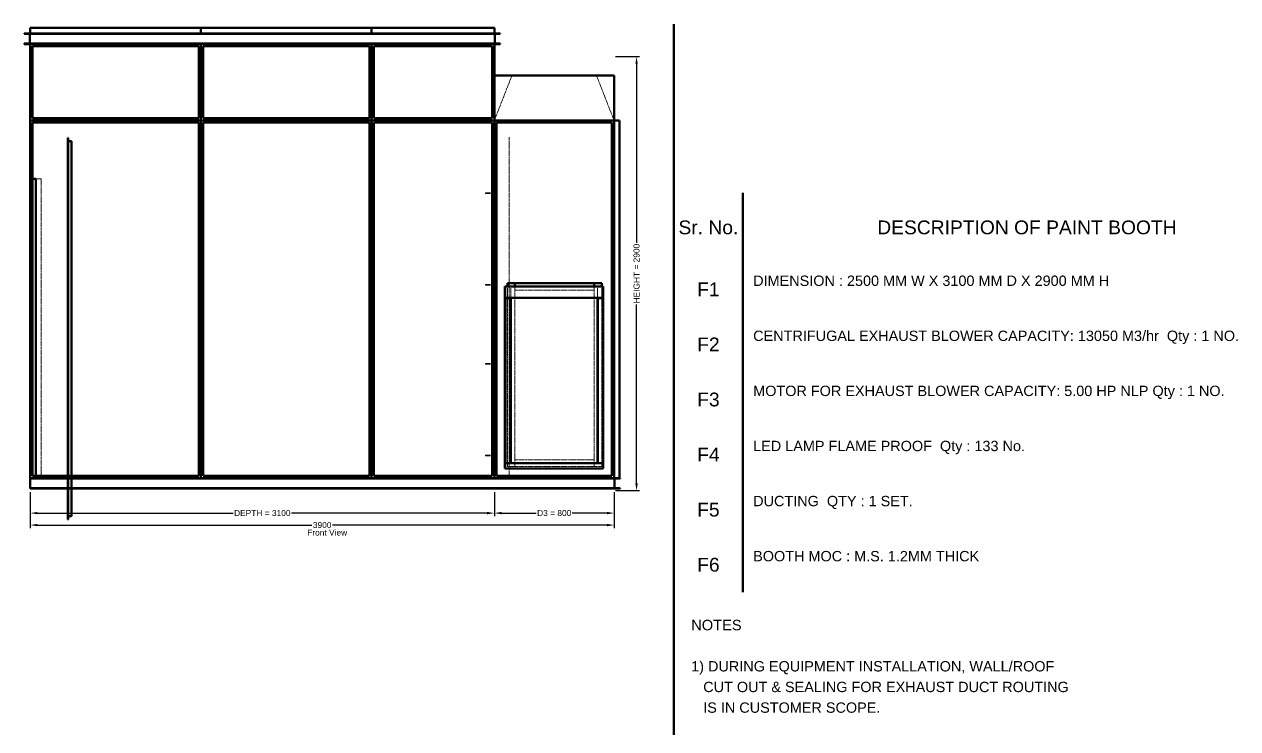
# Model space of a CAD drawing. Header units: millimetres. Extents: x 909 to 14018, y 345 to 10005.
# Drawn here: x 5424 to 13529, y 5298 to 10005 of the extents above; entities that cross this region are included whole.
import ezdxf
from ezdxf.enums import TextEntityAlignment as Align

# ---------------------------------------------------------------- set-up
doc = ezdxf.new("R2010")
doc.units = ezdxf.units.MM
doc.linetypes.add('Hidden', pattern=[15, 5, -3, 5, -2])
for name, color, linetype, lineweight in [('Default', 7, 'Continuous', 50), ('Edges', 7, 'Hidden', 15), ('HiddenEdges', 2, 'Hidden', 15), ('HiddenSilhouettes', 2, 'Hidden', 15), ('HiddenWires', 7, 'Hidden', 15), ('Silhouettes', 7, 'Continuous', 50)]:
    doc.layers.add(name, color=color, linetype=linetype, lineweight=lineweight)
doc.layers.add('Dimension', color=7, linetype='Continuous', lineweight=50, true_color=0x6495ed)
doc.styles.add('Default', font='arial.ttf')
doc.dimstyles.get("Standard").update_dxf_attribs({"dimtxt": 0.18, "dimasz": 0.18, "dimexe": 0.18, "dimexo": 0.0625, "dimgap": 0.09, "dimtad": 0, "dimtih": 1, "dimtoh": 1, "dimdec": 4, "dimzin": 0, "dimdsep": 46, "dimtxsty": 'Standard', "dimcen": 0.09, "dimadec": 0, "dimazin": 0, "dimtfac": 1, "dimtdec": 4, "dimtofl": 0, "dimtmove": 0, "dimatfit": 3, "dimfxl": 1, "dimtolj": 1, "dimtzin": 0, "dimarcsym": 0})

# ---------------------------------------------------------------- blocks, each defined once
blk = doc.blocks.new('Front')
at = {"layer": 'Edges'}
for points in [[(1150.5, 1024.1, 0), (1267.2, 1322.9, 0)], [(1832.8, 1322.9, 0), (1949.5, 1024.1, 0)]]:
    blk.add_polyline3d(points, dxfattribs=at)
at = {"layer": 'HiddenEdges'}
for points in [[(1150, 1022.9), (1150.5, 1024.1)], [(1949.5, 1024.1), (1950, 1022.9)]]:
    blk.add_lwpolyline(points, dxfattribs=at)
for points in [[(-1948.8, 1604.1, 0), (-1948.8, 1640.9, 0)], [(-1948.8, 1640.9, 0), (-811.2, 1640.9, 0)], [(-1935, 1640.9, 0), (-1935, 1642.1, 0)], [(-825, 1640.9, 0), (-825, 1642.1, 0)], [(-811.2, 1604.1, 0), (-811.2, 1640.9, 0)], [(-808.8, 1604.1, 0), (-808.8, 1640.9, 0)], [(-808.8, 1640.9, 0), (328.8, 1640.9, 0)], [(-795, 1640.9, 0), (-795, 1642.1, 0)], [(315, 1640.9, 0), (315, 1642.1, 0)], [(328.8, 1604.1, 0), (328.8, 1640.9, 0)], [(331.2, 1640.9, 0), (1148.8, 1640.9, 0)], [(331.2, 1604.1, 0), (331.2, 1640.9, 0)], [(345, 1640.9, 0), (345, 1642.1, 0)], [(1135, 1640.9, 0), (1135, 1642.1, 0)], [(1148.8, 1604.1, 0), (1148.8, 1640.9, 0)], [(-1950, 1534.1, 0), (-1950, 1604.1, 0)], [(1150, 1534.1, 0), (1150, 1604.1, 0)], [(-1948.8, 1025.3, 0), (-1948.8, 1532.9, 0)], [(-1948.8, 1532.9, 0), (-811.2, 1532.9, 0)], [(-811.2, 1025.3, 0), (-811.2, 1532.9, 0)], [(-808.8, 1532.9, 0), (328.8, 1532.9, 0)], [(-808.8, 1025.3, 0), (-808.8, 1532.9, 0)], [(328.8, 1025.3, 0), (328.8, 1532.9, 0)], [(331.2, 1025.3, 0), (331.2, 1532.9, 0)], [(331.2, 1532.9, 0), (1148.8, 1532.9, 0)], [(1148.8, 1025.3, 0), (1148.8, 1532.9, 0)], [(-1948.8, 1025.3, 0), (-811.2, 1025.3, 0)], [(-1948.8, -1364.7, 0), (-1948.8, 1022.9, 0)], [(-1948.8, 1022.9, 0), (-811.2, 1022.9, 0)], [(-811.2, -1364.7, 0), (-811.2, 1022.9, 0)], [(-808.8, 1025.3, 0), (328.8, 1025.3, 0)], [(-808.8, -1364.7, 0), (-808.8, 1022.9, 0)], [(-808.8, 1022.9, 0), (328.8, 1022.9, 0)], [(328.8, -1364.7, 0), (328.8, 1022.9, 0)], [(331.2, 1025.3, 0), (1148.8, 1025.3, 0)], [(331.2, -1364.7, 0), (331.2, 1022.9, 0)], [(331.2, 1022.9, 0), (1148.8, 1022.9, 0)], [(1148.8, -1364.7, 0), (1148.8, 1022.9, 0)], [(1151.2, -1364.7, 0), (1151.2, 1022.9, 0)], [(1151.2, 1022.9, 0), (1948.8, 1022.9, 0)], [(1948.8, -1364.7, 0), (1948.8, 1022.9, 0)], [(1950, 987.3, 0), (1951.2, 987.3, 0)], [(1951.2, -1364.7, 0), (1951.2, 1022.9, 0)], [(1951.2, 1022.9, 0), (1986.8, 1022.9, 0)], [(1130, -227.1, 0), (1130, 912.9, 0)], [(1170, -227.1, 0), (1170, 912.9, 0)], [(-1700, 882.9, 0), (-1675, 882.9, 0)], [(-1950, 597.3, 0), (-1948.8, 597.3, 0)], [(-1948.8, 632.9, 0), (-1913.2, 632.9, 0)], [(-1913.2, 597.3, 0), (-1912, 597.3, 0)], [(-1912, -1364.7, 0), (-1912, 632.9, 0)], [(-1912, 632.9, 0), (-1876.4, 632.9, 0)], [(-1950, 539.6, 0), (-1948.8, 539.6, 0)], [(-1950, 531.2, 0), (-1948.8, 531.2, 0)], [(-1913.2, 539.6, 0), (-1912, 539.6, 0)], [(-1913.2, 531.2, 0), (-1912, 531.2, 0)], [(-1950, 389.6, 0), (-1948.8, 389.6, 0)], [(-1950, 381.2, 0), (-1948.8, 381.2, 0)], [(-1913.2, 389.6, 0), (-1912, 389.6, 0)], [(-1913.2, 381.2, 0), (-1912, 381.2, 0)], [(-1950, 239.6, 0), (-1948.8, 239.6, 0)], [(-1950, 231.2, 0), (-1948.8, 231.2, 0)], [(-1913.2, 239.6, 0), (-1912, 239.6, 0)], [(-1913.2, 231.2, 0), (-1912, 231.2, 0)], [(-1950, 89.6, 0), (-1948.8, 89.6, 0)], [(-1950, 81.2, 0), (-1948.8, 81.2, 0)], [(-1913.2, 89.6, 0), (-1912, 89.6, 0)], [(-1913.2, 81.2, 0), (-1912, 81.2, 0)], [(-1950, -60.4, 0), (-1948.8, -60.4, 0)], [(-1950, -68.8, 0), (-1948.8, -68.8, 0)], [(-1913.2, -60.4, 0), (-1912, -60.4, 0)], [(-1913.2, -68.8, 0), (-1912, -68.8, 0)], [(1222, -87.1, 0), (1878, -87.1, 0)], [(-1950, -210.4, 0), (-1948.8, -210.4, 0)], [(-1950, -218.8, 0), (-1948.8, -218.8, 0)], [(-1913.2, -210.4, 0), (-1912, -210.4, 0)], [(-1913.2, -218.8, 0), (-1912, -218.8, 0)], [(1130, -1367.1, 0), (1130, -227.1, 0)], [(1170, -1367.1, 0), (1170, -227.1, 0)], [(-1950, -360.4, 0), (-1948.8, -360.4, 0)], [(-1950, -361.1, 0), (-1948.8, -361.1, 0)], [(-1950, -368.1, 0), (-1948.8, -368.1, 0)], [(-1950, -368.8, 0), (-1948.8, -368.8, 0)], [(-1913.2, -360.4, 0), (-1912, -360.4, 0)], [(-1913.2, -361.1, 0), (-1912, -361.1, 0)], [(-1913.2, -368.1, 0), (-1912, -368.1, 0)], [(-1913.2, -368.8, 0), (-1912, -368.8, 0)], [(-1950, -510.4, 0), (-1948.8, -510.4, 0)], [(-1950, -511.1, 0), (-1948.8, -511.1, 0)], [(-1950, -518.1, 0), (-1948.8, -518.1, 0)], [(-1950, -518.8, 0), (-1948.8, -518.8, 0)], [(-1913.2, -510.4, 0), (-1912, -510.4, 0)], [(-1913.2, -511.1, 0), (-1912, -511.1, 0)], [(-1913.2, -518.1, 0), (-1912, -518.1, 0)], [(-1913.2, -518.8, 0), (-1912, -518.8, 0)], [(-1950, -660.4, 0), (-1948.8, -660.4, 0)], [(-1950, -661.1, 0), (-1948.8, -661.1, 0)], [(-1950, -668.1, 0), (-1948.8, -668.1, 0)], [(-1950, -668.8, 0), (-1948.8, -668.8, 0)], [(-1913.2, -660.4, 0), (-1912, -660.4, 0)], [(-1913.2, -661.1, 0), (-1912, -661.1, 0)], [(-1913.2, -668.1, 0), (-1912, -668.1, 0)], [(-1913.2, -668.8, 0), (-1912, -668.8, 0)], [(-1950, -810.4, 0), (-1948.8, -810.4, 0)], [(-1913.2, -810.4, 0), (-1912, -810.4, 0)], [(-1950, -811.1, 0), (-1948.8, -811.1, 0)], [(-1950, -818.1, 0), (-1948.8, -818.1, 0)], [(-1950, -818.8, 0), (-1948.8, -818.8, 0)], [(-1913.2, -811.1, 0), (-1912, -811.1, 0)], [(-1913.2, -818.1, 0), (-1912, -818.1, 0)], [(-1913.2, -818.8, 0), (-1912, -818.8, 0)], [(-1950, -960.4, 0), (-1948.8, -960.4, 0)], [(-1950, -961.1, 0), (-1948.8, -961.1, 0)], [(-1950, -968.8, 0), (-1948.8, -968.8, 0)], [(-1913.2, -960.4, 0), (-1912, -960.4, 0)], [(-1913.2, -961.1, 0), (-1912, -961.1, 0)], [(-1913.2, -968.8, 0), (-1912, -968.8, 0)], [(-1950, -1110.4, 0), (-1948.8, -1110.4, 0)], [(-1950, -1111.1, 0), (-1948.8, -1111.1, 0)], [(-1950, -1118.1, 0), (-1948.8, -1118.1, 0)], [(-1913.2, -1110.4, 0), (-1912, -1110.4, 0)], [(-1913.2, -1111.1, 0), (-1912, -1111.1, 0)], [(-1913.2, -1118.1, 0), (-1912, -1118.1, 0)], [(-1950, -1261.1, 0), (-1948.8, -1261.1, 0)], [(-1950, -1268.1, 0), (-1948.8, -1268.1, 0)], [(-1913.2, -1261.1, 0), (-1912, -1261.1, 0)], [(-1913.2, -1268.1, 0), (-1912, -1268.1, 0)], [(-1950, -1310.4, 0), (-1948.8, -1310.4, 0)], [(-1950, -1311.1, 0), (-1948.8, -1311.1, 0)], [(-1950, -1318.1, 0), (-1948.8, -1318.1, 0)], [(-1950, -1318.8, 0), (-1948.8, -1318.8, 0)], [(-1950, -1329.1, 0), (-1948.8, -1329.1, 0)], [(-1950, -1435.9, 0), (-1950, -1365.9, 0)], [(-1948.8, -1364.7, 0), (-811.2, -1364.7, 0)], [(-1913.2, -1310.4, 0), (-1912, -1310.4, 0)], [(-1913.2, -1311.1, 0), (-1912, -1311.1, 0)], [(-1913.2, -1318.1, 0), (-1912, -1318.1, 0)], [(-1913.2, -1318.8, 0), (-1912, -1318.8, 0)], [(-1913.2, -1329.1, 0), (-1912, -1329.1, 0)], [(-808.8, -1364.7, 0), (328.8, -1364.7, 0)], [(331.2, -1364.7, 0), (1148.8, -1364.7, 0)], [(1151.2, -1364.7, 0), (1948.8, -1364.7, 0)], [(1222, -1300.3, 0), (1878, -1300.3, 0)], [(1950, -1329.1, 0), (1951.2, -1329.1, 0)], [(1950, -1435.9, 0), (1950, -1365.9, 0)], [(1951.2, -1364.7, 0), (1986.8, -1364.7, 0)], [(-1700, -1617.1, 0), (-1675, -1617.1, 0)]]:
    blk.add_polyline3d(points, dxfattribs=at)
at = {"layer": 'HiddenSilhouettes'}
for points in [[(-1953, 1601.1, 0)], [(1153, 1601.1, 0)], [(1876.4, -163.1, 0)], [(1876.4, -1265.5, 0)], [(1953, -1368.9, 0)]]:
    blk.add_polyline3d(points, close=True, dxfattribs=at)
for points in [[(-1950, 1534.1, 0), (-1950, 1534.1, 0)], [(-1950, 1532.9, 0), (-810, 1532.9, 0)], [(-810, 1534.1, 0), (-810, 1534.1, 0)], [(-810, 1532.9, 0), (330, 1532.9, 0)], [(330, 1534.1, 0), (330, 1534.1, 0)], [(330, 1532.9, 0), (1150, 1532.9, 0)], [(1150, 1534.1, 0), (1150, 1534.1, 0)], [(-1950, 1022.9, 0), (-1950, 1231.6, 0)], [(330, 1024.1, 0), (330, 1231.6, 0)], [(-1950, 1022.9, 0), (-810, 1022.9, 0)], [(-810, 1022.9, 0), (330, 1022.9, 0)], [(330, 1022.9, 0), (1150, 1022.9, 0)], [(1150, 1022.9, 0), (1150, 1024.1, 0)], [(1150, 1022.9, 0), (1950, 1022.9, 0)], [(1950, 1022.9, 0), (1950, 1024.1, 0)], [(1130, 912.9, 0), (1150, 912.9, 0)], [(1131.2, -227.1, 0), (1131.2, 912.9, 0)], [(1150, 912.9, 0), (1170, 912.9, 0)], [(1168.8, -227.1, 0), (1168.8, 912.9, 0)], [(-1950, 634.1, 0), (-1935, 634.1, 0)], [(-1913.2, 634.1, 0), (-1876.4, 634.1, 0)], [(-1876.4, -1365.9, 0), (-1876.4, 634.1, 0)], [(-1950, 539.9, 0), (-1948.8, 539.9, 0)], [(-1950, 530.9, 0), (-1948.8, 530.9, 0)], [(-1913.2, 539.9, 0), (-1912, 539.9, 0)], [(-1913.2, 530.9, 0), (-1912, 530.9, 0)], [(1090, 534.9, 0), (1090, 539.9, 0)], [(1090, 539.9, 0), (1130, 539.9, 0)], [(1090, 534.9, 0), (1130, 534.9, 0)], [(1130, 534.9, 0), (1130, 539.9, 0)], [(-1950, 389.9, 0), (-1948.8, 389.9, 0)], [(-1950, 380.9, 0), (-1948.8, 380.9, 0)], [(-1913.2, 389.9, 0), (-1912, 389.9, 0)], [(-1913.2, 380.9, 0), (-1912, 380.9, 0)], [(-1950, 239.9, 0), (-1948.8, 239.9, 0)], [(-1950, 230.9, 0), (-1948.8, 230.9, 0)], [(-1913.2, 239.9, 0), (-1912, 239.9, 0)], [(-1913.2, 230.9, 0), (-1912, 230.9, 0)], [(-1950, 89.9, 0), (-1948.8, 89.9, 0)], [(-1913.2, 89.9, 0), (-1912, 89.9, 0)], [(-1950, 80.9, 0), (-1948.8, 80.9, 0)], [(-1913.2, 80.9, 0), (-1912, 80.9, 0)], [(-1950, -60.1, 0), (-1948.8, -60.1, 0)], [(-1950, -69.1, 0), (-1948.8, -69.1, 0)], [(-1913.2, -60.1, 0), (-1912, -60.1, 0)], [(-1913.2, -69.1, 0), (-1912, -69.1, 0)], [(1090, -77.1, 0), (1090, -72.1, 0)], [(1090, -72.1, 0), (1130, -72.1, 0)], [(1090, -77.1, 0), (1130, -77.1, 0)], [(1105, -77.1, 0), (1105, -72.1, 0)], [(1115, -77.1, 0), (1115, -72.1, 0)], [(1130, -77.1, 0), (1130, -72.1, 0)], [(1237.5, -161.5, 0), (1237.5, -85.5, 0)], [(1260, -161.5, 0), (1260, -87.1, 0)], [(1287.5, -1289.6, 0), (1287.5, -85.5, 0)], [(1287.5, -109.6, 0), (1817.5, -109.6, 0)], [(1817.5, -1289.6, 0), (1817.5, -85.5, 0)], [(1840, -161.5, 0), (1840, -87.1, 0)], [(1867.5, -161.5, 0), (1867.5, -85.5, 0)], [(-1950, -210.1, 0), (-1948.8, -210.1, 0)], [(-1950, -219.1, 0), (-1948.8, -219.1, 0)], [(-1913.2, -210.1, 0), (-1912, -210.1, 0)], [(-1913.2, -219.1, 0), (-1912, -219.1, 0)], [(1130, -227.1, 0), (1150, -227.1, 0)], [(1131.2, -1367.1, 0), (1131.2, -227.1, 0)], [(1150, -227.1, 0), (1170, -227.1, 0)], [(1168.8, -1367.1, 0), (1168.8, -227.1, 0)], [(1237.5, -1265.5, 0), (1237.5, -163.1, 0)], [(1867.5, -1265.5, 0), (1867.5, -163.1, 0)], [(-1950, -360.1, 0), (-1948.8, -360.1, 0)], [(-1950, -369.1, 0), (-1948.8, -369.1, 0)], [(-1913.2, -360.1, 0), (-1912, -360.1, 0)], [(-1913.2, -369.1, 0), (-1912, -369.1, 0)], [(-1950, -510.1, 0), (-1948.8, -510.1, 0)], [(-1950, -519.1, 0), (-1948.8, -519.1, 0)], [(-1913.2, -510.1, 0), (-1912, -510.1, 0)], [(-1913.2, -519.1, 0), (-1912, -519.1, 0)], [(1090, -605.1, 0), (1090, -600.1, 0)], [(1090, -600.1, 0), (1130, -600.1, 0)], [(1090, -605.1, 0), (1130, -605.1, 0)], [(1130, -605.1, 0), (1130, -600.1, 0)], [(-1950, -660.1, 0), (-1948.8, -660.1, 0)], [(-1950, -669.1, 0), (-1948.8, -669.1, 0)], [(-1913.2, -660.1, 0), (-1912, -660.1, 0)], [(-1913.2, -669.1, 0), (-1912, -669.1, 0)], [(-1950, -810.1, 0), (-1948.8, -810.1, 0)], [(-1913.2, -810.1, 0), (-1912, -810.1, 0)], [(-1950, -819.1, 0), (-1948.8, -819.1, 0)], [(-1913.2, -819.1, 0), (-1912, -819.1, 0)], [(330, -1367.1, 0), (330, -821.1, 0)], [(-1950, -960.1, 0), (-1948.8, -960.1, 0)], [(-1950, -969.1, 0), (-1948.8, -969.1, 0)], [(-1913.2, -960.1, 0), (-1912, -960.1, 0)], [(-1913.2, -969.1, 0), (-1912, -969.1, 0)], [(-1950, -1110.1, 0), (-1948.8, -1110.1, 0)], [(-1950, -1119.1, 0), (-1948.8, -1119.1, 0)], [(-1913.2, -1110.1, 0), (-1912, -1110.1, 0)], [(-1913.2, -1119.1, 0), (-1912, -1119.1, 0)], [(1090, -1217.1, 0), (1090, -1212.1, 0)], [(1090, -1212.1, 0), (1130, -1212.1, 0)], [(1105, -1217.1, 0), (1105, -1212.1, 0)], [(1115, -1217.1, 0), (1115, -1212.1, 0)], [(1130, -1217.1, 0), (1130, -1212.1, 0)], [(-1950, -1260.1, 0), (-1948.8, -1260.1, 0)], [(-1950, -1269.1, 0), (-1948.8, -1269.1, 0)], [(-1913.2, -1260.1, 0), (-1912, -1260.1, 0)], [(-1913.2, -1269.1, 0), (-1912, -1269.1, 0)], [(1090, -1217.1, 0), (1130, -1217.1, 0)], [(1150, -1367.1, 0), (1150, -1231.6, 0)], [(1237.5, -1289.6, 0), (1237.5, -1267.1, 0)], [(1237.5, -1289.6, 0), (1287.5, -1289.6, 0)], [(1287.5, -1244.6, 0), (1817.5, -1244.6, 0)], [(1287.5, -1289.6, 0), (1817.5, -1289.6, 0)], [(1817.5, -1289.6, 0), (1867.5, -1289.6, 0)], [(1867.5, -1289.6, 0), (1867.5, -1267.1, 0)], [(-1950, -1310.1, 0), (-1948.8, -1310.1, 0)], [(-1950, -1319.1, 0), (-1948.8, -1319.1, 0)], [(-1950, -1367.1, 0), (-1950, -1334.2, 0)], [(-1950, -1367.1, 0), (-810, -1367.1, 0)], [(-1913.2, -1310.1, 0), (-1912, -1310.1, 0)], [(-1913.2, -1319.1, 0), (-1912, -1319.1, 0)], [(-1913.2, -1365.9, 0), (-1913.2, -1350.9, 0)], [(-1700, -1368.9, 0), (-1700, -1350.9, 0)], [(-1697, -1368.9, 0), (-1697, -1350.9, 0)], [(-1675, -1368.9, 0), (-1675, -1350.9, 0)], [(-810, -1367.1, 0), (-810, -1365.9, 0)], [(-810, -1367.1, 0), (330, -1367.1, 0)], [(330, -1367.1, 0), (1150, -1367.1, 0)], [(1150, -1367.1, 0), (1950, -1367.1, 0)], [(1950, -1367.1, 0), (1950, -1365.9, 0)], [(-1700, -1435.9, 0), (-1700, -1432.9, 0)], [(-1697, -1435.9, 0), (-1697, -1432.9, 0)], [(-1675, -1435.9, 0), (-1675, -1432.9, 0)]]:
    blk.add_polyline3d(points, dxfattribs=at)
at = {"layer": 'HiddenWires'}
for points in [[(1250, -227.1, 0), (1250, 912.9, 0)], [(1250, -1367.1, 0), (1250, -227.1, 0)]]:
    blk.add_polyline3d(points, dxfattribs=at)
at = {"layer": 'Silhouettes'}
blk.add_lwpolyline([(-1950, 1604.1), (-1950, 1642.1)], dxfattribs=at)
for points in [[(-1950, 1642.1, 0), (-810, 1642.1, 0)], [(-810, 1604.1, 0), (-810, 1642.1, 0)], [(-810, 1642.1, 0), (330, 1642.1, 0)], [(330, 1642.1, 0), (1150, 1642.1, 0)], [(330, 1604.1, 0), (330, 1642.1, 0)], [(1150, 1604.1, 0), (1150, 1642.1, 0)], [(-1990, 1601.1, 0), (-1990, 1604.1, 0)], [(-1990, 1604.1, 0), (1190, 1604.1, 0)], [(-1990, 1601.1, 0), (1190, 1601.1, 0)], [(-1953, 1537.1, 0), (-1953, 1601.1, 0)], [(1153, 1537.1, 0), (1153, 1601.1, 0)], [(1190, 1601.1, 0), (1190, 1604.1, 0)], [(-1990, 1534.1, 0), (-1990, 1537.1, 0)], [(-1990, 1537.1, 0), (1190, 1537.1, 0)], [(-1990, 1534.1, 0), (1190, 1534.1, 0)], [(-1950, 1024.1, 0), (-1950, 1534.1, 0)], [(-1935, 1519.1, 0), (-825, 1519.1, 0)], [(-1935, 1039.1, 0), (-1935, 1519.1, 0)], [(-825, 1039.1, 0), (-825, 1519.1, 0)], [(-810, 1024.1, 0), (-810, 1534.1, 0)], [(-795, 1039.1, 0), (-795, 1519.1, 0)], [(-795, 1519.1, 0), (315, 1519.1, 0)], [(315, 1039.1, 0), (315, 1519.1, 0)], [(330, 1024.1, 0), (330, 1534.1, 0)], [(345, 1039.1, 0), (345, 1519.1, 0)], [(345, 1519.1, 0), (1135, 1519.1, 0)], [(1135, 1039.1, 0), (1135, 1519.1, 0)], [(1150, 1024.1, 0), (1150, 1534.1, 0)], [(1190, 1534.1, 0), (1190, 1537.1, 0)], [(1150, 1322.9, 0), (1267.2, 1322.9, 0)], [(1267.2, 1322.9, 0), (1832.8, 1322.9, 0)], [(1832.8, 1322.9, 0), (1950, 1322.9, 0)], [(1950, 1024.1, 0), (1950, 1322.9, 0)], [(-810, 1022.9, 0), (-810, 1231.6, 0)], [(1150, 1024.1, 0), (1150, 1231.6, 0)], [(-1950, 1024.1, 0), (-810, 1024.1, 0)], [(-1950, -1365.9, 0), (-1950, 1024.1, 0)], [(-1950, 1024.1, 0), (-1950, 1024.1, 0)], [(-1935, 1039.1, 0), (-825, 1039.1, 0)], [(-1935, -1350.9, 0), (-1935, 1009.1, 0)], [(-1935, 1009.1, 0), (-825, 1009.1, 0)], [(-825, -1350.9, 0), (-825, 1009.1, 0)], [(-810, -1365.9, 0), (-810, 1024.1, 0)], [(-810, 1024.1, 0), (330, 1024.1, 0)], [(-795, 1039.1, 0), (315, 1039.1, 0)], [(-795, 1009.1, 0), (315, 1009.1, 0)], [(-795, -1350.9, 0), (-795, 1009.1, 0)], [(315, -1350.9, 0), (315, 1009.1, 0)], [(330, -1365.9, 0), (330, 1024.1, 0)], [(330, 1024.1, 0), (1150, 1024.1, 0)], [(330, 1022.9, 0), (330, 1024.1, 0)], [(345, 1039.1, 0), (1135, 1039.1, 0)], [(345, 1009.1, 0), (1135, 1009.1, 0)], [(345, -1350.9, 0), (345, 1009.1, 0)], [(1135, -1350.9, 0), (1135, 1009.1, 0)], [(1150, -1365.9, 0), (1150, 1024.1, 0)], [(1150, 1024.1, 0), (1950, 1024.1, 0)], [(1165, -1350.9, 0), (1165, 1009.1, 0)], [(1165, 1009.1, 0), (1935, 1009.1, 0)], [(1935, -1350.9, 0), (1935, 1009.1, 0)], [(1950, -1365.9, 0), (1950, 1024.1, 0)], [(1950, 1024.1, 0), (1986.8, 1024.1, 0)], [(1986.8, -1365.9, 0), (1986.8, 1024.1, 0)], [(-1700, -1350.9, 0), (-1700, 907.9, 0)], [(-1700, 907.9, 0), (-1697, 907.9, 0)], [(-1697, -1350.9, 0), (-1697, 907.9, 0)], [(-1697, 885.9, 0), (-1675, 885.9, 0)], [(-1675, -1350.9, 0), (-1675, 885.9, 0)], [(-1935, 634.1, 0), (-1913.2, 634.1, 0)], [(-1913.2, -1350.9, 0), (-1913.2, 634.1, 0)], [(1237.5, -85.5, 0), (1237.5, -64.6, 0)], [(1237.5, -64.6, 0), (1287.5, -64.6, 0)], [(1287.5, -85.5, 0), (1287.5, -64.6, 0)], [(1287.5, -64.6, 0), (1817.5, -64.6, 0)], [(1817.5, -64.6, 0), (1867.5, -64.6, 0)], [(1817.5, -85.5, 0), (1817.5, -64.6, 0)], [(1867.5, -85.5, 0), (1867.5, -64.6, 0)], [(1220.4, -1301.9, 0), (1220.4, -85.5, 0)], [(1220.4, -85.5, 0), (1222, -85.5, 0)], [(1222, -1301.9, 0), (1222, -85.5, 0)], [(1222, -85.5, 0), (1878, -85.5, 0)], [(1222, -161.5, 0), (1878, -161.5, 0)], [(1237.5, -163.1, 0), (1237.5, -161.5, 0)], [(1260, -1267.1, 0), (1260, -161.5, 0)], [(1840, -1267.1, 0), (1840, -161.5, 0)], [(1867.5, -163.1, 0), (1867.5, -161.5, 0)], [(1876.4, -1301.9, 0), (1876.4, -85.5, 0)], [(1878, -1301.9, 0), (1878, -85.5, 0)], [(1223.6, -1265.5, 0), (1223.6, -163.1, 0)], [(1223.6, -163.1, 0), (1258.4, -163.1, 0)], [(1258.4, -1265.5, 0), (1258.4, -163.1, 0)], [(1841.6, -163.1, 0), (1876.4, -163.1, 0)], [(1841.6, -1265.5, 0), (1841.6, -163.1, 0)], [(-810, -1365.9, 0), (-810, -821.1, 0)], [(1222, -1267.1, 0), (1878, -1267.1, 0)], [(1223.6, -1265.5, 0), (1258.4, -1265.5, 0)], [(1237.5, -1267.1, 0), (1237.5, -1265.5, 0)], [(1841.6, -1265.5, 0), (1876.4, -1265.5, 0)], [(1867.5, -1267.1, 0), (1867.5, -1265.5, 0)], [(1950, -1365.9, 0), (1950, -1231.6, 0)], [(-1950, -1368.9, 0), (-1950, -1365.9, 0)], [(-1950, -1365.9, 0), (1990, -1365.9, 0)], [(-1950, -1432.9, 0), (-1950, -1368.9, 0)], [(-1950, -1368.9, 0), (1990, -1368.9, 0)], [(-1935, -1350.9, 0), (-825, -1350.9, 0)], [(-1700, -1432.9, 0), (-1700, -1368.9, 0)], [(-1697, -1432.9, 0), (-1697, -1368.9, 0)], [(-1675, -1432.9, 0), (-1675, -1368.9, 0)], [(-795, -1350.9, 0), (315, -1350.9, 0)], [(345, -1350.9, 0), (1135, -1350.9, 0)], [(1165, -1350.9, 0), (1935, -1350.9, 0)], [(1220.4, -1301.9, 0), (1222, -1301.9, 0)], [(1222, -1301.9, 0), (1878, -1301.9, 0)], [(1953, -1432.9, 0), (1953, -1368.9, 0)], [(1990, -1368.9, 0), (1990, -1365.9, 0)], [(-1950, -1432.9, 0), (1990, -1432.9, 0)], [(-1950, -1435.9, 0), (-1950, -1432.9, 0)], [(-1950, -1435.9, 0), (1990, -1435.9, 0)], [(-1700, -1642.1, 0), (-1700, -1435.9, 0)], [(-1697, -1642.1, 0), (-1697, -1435.9, 0)], [(-1675, -1620.1, 0), (-1675, -1435.9, 0)], [(1990, -1435.9, 0), (1990, -1432.9, 0)], [(-1697, -1620.1, 0), (-1675, -1620.1, 0)], [(-1700, -1642.1, 0), (-1697, -1642.1, 0)]]:
    blk.add_polyline3d(points, dxfattribs=at)
for points in [[(-810, 1532.9, 0)], [(1150, 1532.9, 0)], [(-810, 1022.9, 0)], [(330, 1022.9, 0)], [(1950, 1022.9, 0)]]:
    blk.add_polyline3d(points, close=True, dxfattribs=at)
blk = doc.blocks.new('*D9')
at = {"layer": 'Defpoints', "color": 0}
for p in [(5463.5, 6889), (8563.5, 6889), (8563.5, 6739)]:
    blk.add_point(p, dxfattribs=at)
at = {"layer": 'Dimension', "color": 0, "lineweight": -2}
for p, q in [((5463.5, 6879), (5463.5, 6719)), ((8563.5, 6879), (8563.5, 6719)), ((5511.5, 6739), (6818.3, 6739)), ((8515.5, 6739), (7208.7, 6739))]:
    blk.add_line(p, q, dxfattribs=at)
at = {"layer": 'Dimension', "color": 0}
for points in [[(5511.5, 6747), (5511.5, 6731), (5463.5, 6739)], [(8515.5, 6731), (8515.5, 6747), (8563.5, 6739)]]:
    blk.add_solid(points, dxfattribs=at)
at = {"layer": 'Dimension', "color": 0, "insert": (7013.5, 6739), "char_height": 40, "attachment_point": 5, "style": 'Default'}
blk.add_mtext('\\A1;DEPTH = 3100', dxfattribs=at)
blk = doc.blocks.new('*D10')
at = {"layer": 'Defpoints', "color": 0}
for p in [(8563.5, 6889), (9363.5, 6889), (9363.5, 6739)]:
    blk.add_point(p, dxfattribs=at)
at = {"layer": 'Dimension', "color": 0, "lineweight": -2}
for p, q in [((8563.5, 6879), (8563.5, 6719)), ((9363.5, 6879), (9363.5, 6719)), ((8611.5, 6739), (8842.8, 6739)), ((9315.5, 6739), (9084.2, 6739))]:
    blk.add_line(p, q, dxfattribs=at)
at = {"layer": 'Dimension', "color": 0}
for points in [[(8611.5, 6747), (8611.5, 6731), (8563.5, 6739)], [(9315.5, 6731), (9315.5, 6747), (9363.5, 6739)]]:
    blk.add_solid(points, dxfattribs=at)
at = {"layer": 'Dimension', "color": 0, "insert": (8963.5, 6739), "char_height": 40, "attachment_point": 5, "style": 'Default'}
blk.add_mtext('\\A1;D3 = 800', dxfattribs=at)
blk = doc.blocks.new('*D11')
at = {"layer": 'Defpoints', "color": 0}
for p in [(5463.5, 6889), (9363.5, 6889), (9363.5, 6659)]:
    blk.add_point(p, dxfattribs=at)
at = {"layer": 'Dimension', "color": 0, "lineweight": -2}
for p, q in [((5463.5, 6879), (5463.5, 6639)), ((9363.5, 6879), (9363.5, 6639)), ((5511.5, 6659), (7343.9, 6659)), ((9315.5, 6659), (7483.1, 6659))]:
    blk.add_line(p, q, dxfattribs=at)
at = {"layer": 'Dimension', "color": 0}
for points in [[(5511.5, 6667), (5511.5, 6651), (5463.5, 6659)], [(9315.5, 6651), (9315.5, 6667), (9363.5, 6659)]]:
    blk.add_solid(points, dxfattribs=at)
at = {"layer": 'Dimension', "color": 0, "insert": (7413.5, 6659), "char_height": 40, "attachment_point": 5, "style": 'Default'}
blk.add_mtext('\\A1;3900', dxfattribs=at)
blk = doc.blocks.new('*D12')
at = {"layer": 'Defpoints', "color": 0}
for p in [(9363.5, 9789), (9513.5, 9789), (9363.5, 6889)]:
    blk.add_point(p, dxfattribs=at)
at = {"layer": 'Dimension', "color": 0, "lineweight": -2}
for p, q in [((9373.5, 9789), (9533.5, 9789)), ((9513.5, 9741), (9513.5, 8545)), ((9513.5, 6937), (9513.5, 8133)), ((9373.5, 6889), (9533.5, 6889))]:
    blk.add_line(p, q, dxfattribs=at)
at = {"layer": 'Dimension', "color": 0}
for points in [[(9521.5, 9741), (9505.5, 9741), (9513.5, 9789)], [(9505.5, 6937), (9521.5, 6937), (9513.5, 6889)]]:
    blk.add_solid(points, dxfattribs=at)
at = {"layer": 'Dimension', "color": 0, "insert": (9513.5, 8339), "char_height": 40, "attachment_point": 5, "rotation": 90, "style": 'Default'}
blk.add_mtext('\\A1;HEIGHT = 2900', dxfattribs=at)

msp = doc.modelspace()

# ---------------------------------------------------------------- linework, layer by layer
at = {"layer": 'Default'}
for p, q in [((9763.5, 10005), (9763.5, 1840)), ((10223.5, 8878), (10223.5, 8418)), ((10223.5, 8878), (10223.5, 6210))]:
    msp.add_line(p, q, dxfattribs=at)

# ---------------------------------------------------------------- block references
msp.add_blockref('Front', (7413.5, 8339), dxfattribs=at)

# ---------------------------------------------------------------- texts
at = {"layer": 'Default', "style": 'Default'}
for s, p in [('Sr. No.', (9993.5, 8648)), ('DESCRIPTION OF PAINT BOOTH', (12121, 8648)), ('F1', (9993.5, 8234)), ('F2', (9993.5, 7866)), ('F3', (9993.5, 7498)), ('F4', (9993.5, 7130)), ('F5', (9993.5, 6762)), ('F6', (9993.5, 6394))]:
    msp.add_text(s, height=92, dxfattribs=at).set_placement(p, align=Align.MIDDLE_CENTER)
for s, height, p in [('DIMENSION : 2500 MM W X 3100 MM D X 2900 MM H', 69, (10292.5, 8326)), ('CENTRIFUGAL EXHAUST BLOWER CAPACITY: 13050 M3/hr  Qty : 1 NO.', 69, (10292.5, 7958)), ('MOTOR FOR EXHAUST BLOWER CAPACITY: 5.00 HP NLP Qty : 1 NO.', 69, (10292.5, 7590)), ('LED LAMP FLAME PROOF  Qty : 133 No.', 69, (10292.5, 7222)), ('DUCTING  QTY : 1 SET.', 69, (10292.5, 6854)), ('BOOTH MOC : M.S. 1.2MM THICK', 69, (10292.5, 6486)), ('NOTES', 70, (9878.5, 6026)), ('1) DURING EQUIPMENT INSTALLATION, WALL/ROOF', 69, (9878.5, 5750)), ('   CUT OUT & SEALING FOR EXHAUST DUCT ROUTING', 69, (9878.5, 5612)), ('   IS IN CUSTOMER SCOPE.', 69, (9878.5, 5474))]:
    msp.add_text(s, height=height, dxfattribs=at).set_placement(p, align=Align.TOP_LEFT)
at = {"layer": 'Dimension', "style": 'Default'}
msp.add_text('Front View', height=40, dxfattribs=at).set_placement((7313.5, 6589))

# ---------------------------------------------------------------- dimensions: what is measured, and where the dimension line sits
at = {"layer": 'Dimension'}
dim = msp.add_linear_dim(base=(9513.5, 9789), p1=(9363.5, 6889), p2=(9363.5, 9789), angle=90, text='HEIGHT = <>', dimstyle='Standard', override={"dimscale": 1, "dimtxt": 40, "dimasz": 48, "dimexe": 20, "dimexo": 10, "dimgap": 10, "dimtad": 0, "dimjust": 0, "dimtih": 0, "dimtoh": 0, "dimdec": 3, "dimlfac": 1, "dimzin": 8, "dimlunit": 2, "dimpost": '', "dimtxsty": 'Default', "dimsah": 0, "dimse1": 0, "dimse2": 0, "dimclrt": 0, "dimtol": 0, "dimlim": 0, "dimtp": 0, "dimtm": 0, "dimtfac": 1, "dimtdec": 3, "dimtix": 0, "dimtzin": 8}, dxfattribs=at)
dim.commit()
dim.dimension.update_dxf_attribs({"geometry": '*D12', "text_midpoint": (9513.5, 8339), "dimtype": 160})
for base, p1, p2, text, picture, middle in [((8563.5, 6739), (5463.5, 6889), (8563.5, 6889), 'DEPTH = <>', '*D9', (7013.5, 6739)), ((9363.5, 6739), (8563.5, 6889), (9363.5, 6889), 'D3 = <>', '*D10', (8963.5, 6739))]:
    dim = msp.add_linear_dim(base=base, p1=p1, p2=p2, text=text, dimstyle='Standard', override={"dimscale": 1, "dimtxt": 40, "dimasz": 48, "dimexe": 20, "dimexo": 10, "dimgap": 10, "dimtad": 0, "dimjust": 0, "dimtih": 0, "dimtoh": 0, "dimdec": 3, "dimlfac": 1, "dimzin": 8, "dimlunit": 2, "dimpost": '', "dimtxsty": 'Default', "dimsah": 0, "dimse1": 0, "dimse2": 0, "dimclrt": 0, "dimtol": 0, "dimlim": 0, "dimtp": 0, "dimtm": 0, "dimtfac": 1, "dimtdec": 3, "dimtix": 0, "dimtzin": 8}, dxfattribs=at)
    dim.commit()
    dim.dimension.update_dxf_attribs({"geometry": picture, "text_midpoint": middle, "dimtype": 160})
dim = msp.add_linear_dim(base=(9363.5, 6659), p1=(5463.5, 6889), p2=(9363.5, 6889), dimstyle='Standard', override={"dimscale": 1, "dimtxt": 40, "dimasz": 48, "dimexe": 20, "dimexo": 10, "dimgap": 10, "dimtad": 0, "dimjust": 0, "dimtih": 0, "dimtoh": 0, "dimdec": 3, "dimlfac": 1, "dimzin": 8, "dimlunit": 2, "dimpost": '', "dimtxsty": 'Default', "dimsah": 0, "dimse1": 0, "dimse2": 0, "dimclrt": 0, "dimtol": 0, "dimlim": 0, "dimtp": 0, "dimtm": 0, "dimtfac": 1, "dimtdec": 3, "dimtix": 0, "dimtzin": 8}, dxfattribs=at)
dim.commit()
dim.dimension.update_dxf_attribs({"geometry": '*D11', "text_midpoint": (7413.5, 6659), "dimtype": 160})

doc.saveas('drawing.dxf')
